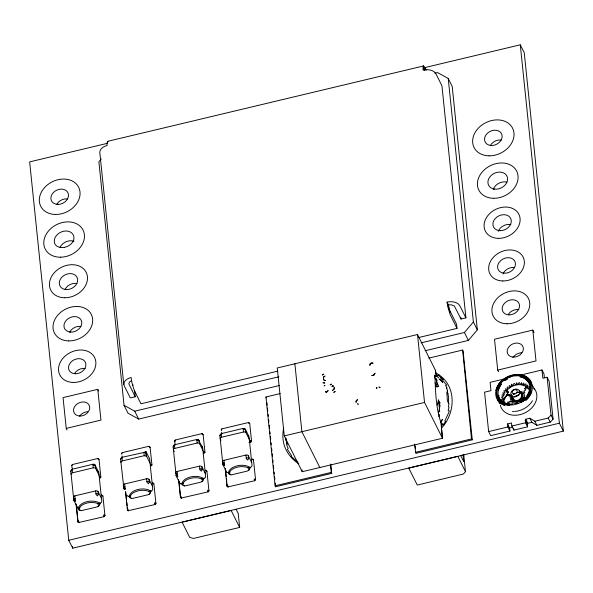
<?xml version="1.0" encoding="UTF-8"?>
<svg xmlns="http://www.w3.org/2000/svg" width="593" height="593" viewBox="0 0 593 593"><rect width="100%" height="100%" fill="white"/><g stroke="black" fill="none" stroke-linecap="round" stroke-linejoin="round"><path stroke-width="0.89" d="M334.319 387.726L334 389.342L332.51 390.372L334 389.342L334.252 387.303L334.215 387.881M519.928 402.084A4.67 3.677 -26.6 0 0 522.426 399.4L522.655 397.784L521.67 394.508L522.107 397.14L521.114 398.852A5.196 4.092 -26.6 0 1 519.95 399.919C517.052 402.817 510.321 400.653 512.018 396.087L513.723 399.111L513.886 400.675A4.67 3.677 -26.6 0 0 514.25 401.35L514.568 401.661L509.772 401.439L510.306 402.076L507.578 402.113A11.082 8.725 -26.6 0 0 509.943 404.218M441.8 427.842C455.298 413.151 456.81 386.762 438.916 374.82L437.723 375.68A3.439 1.957 -54.2 0 1 436.114 375.814L435.462 370.321L417.509 334.519L277.25 367.986L284.269 435.914L302.222 471.717L442.482 438.249L440.955 422.653C435.811 407.628 435.462 390.728 434.928 375.035M100.854 477.202L99.476 476.453L100.039 478.158L100.854 477.202L99.038 459.634L97.682 458.508L72.413 464.534L71.76 465.638L72.346 469.597M97.682 458.508L99.038 459.634M149.807 446.974L148.769 446.314L122.254 452.644L121.676 453.319L121.824 454.194M148.769 446.314L150.125 447.441L151.941 465.008L151.126 465.972L150.563 464.26L151.941 465.008M202.836 434.321L201.798 433.661L175.283 439.991L174.631 441.096L175.217 445.054M201.798 433.661L203.154 434.788L204.97 452.355L204.155 453.319L203.599 451.607L204.97 452.355M248.986 442.623L250.75 442.2L251.565 441.236L249.749 423.669L248.4 422.542L221.886 428.872L221.308 429.547L221.448 430.422M248.4 422.542L249.749 423.669M440.955 422.653A3.439 1.201 35 0 0 442.734 424.158L443.423 424.566L445.617 421.371L444.891 421.037L449.42 411.008L448.167 410.519L449.034 407.183L448.441 406.872L448.975 403.574L448.471 403.24L448.523 396.799L447.181 390.691L447.678 390.928L446.499 388.022L447.078 388.141L445.573 385.354L446.759 385.22L440.414 377.719L443.46 379.713L438.331 375.317M134.567 390.327L135.234 396.769L130.327 397.94L124.1 385.524C122.618 381.306 127.591 378.297 131.075 377.496L132.031 383.004L134.151 390.105L140.941 403.796L277.813 371.136M78.194 508.69L78.387 507.801A12.208 7.212 -5.9 0 1 86.956 501.656A12.208 7.212 -5.9 0 1 99.209 502.834L100.054 503.198L99.683 505.147L96.926 506.971L81.315 510.647L78.98 510.084L78.328 509.217L78.387 507.801M79.247 508.157L77.557 507.764L73.799 500.21L70.834 471.517L71.531 469.53L72.146 469.367L72.45 472.821A1.942 1.149 -5.9 0 0 71.123 474.333M95.643 490.915A1.942 1.149 -5.9 0 1 98.038 491.545L98.327 494.354L97.541 495.933L96.088 494.651L95.643 490.915L74.829 495.881A1.942 1.149 -5.9 0 0 73.51 497.394L75.415 501.196M152.438 486.216L149.013 479.381A1.942 1.149 -5.9 0 0 146.619 478.751L124.656 483.992L125.101 487.728L123.952 489.04L120.661 459.627L121.357 457.64L121.973 457.477L122.277 460.931A1.942 1.149 -5.9 0 0 120.95 462.444M149.013 479.381L149.303 482.191L148.517 483.769L147.064 482.494L146.619 478.751M179.894 483.347L176.136 475.794L173.171 447.1L173.868 445.106L174.483 444.95L174.787 448.404A1.942 1.149 -5.9 0 0 173.46 449.917L174.223 451.436M199.507 466.135A1.942 1.149 -5.9 0 1 201.909 466.758L202.198 469.574L201.405 471.146L199.952 469.871L199.507 466.135L177.166 471.465A1.942 1.149 -5.9 0 0 175.847 472.977L177.744 476.772M226.652 472.191L222.894 464.638L219.929 435.944L220.626 433.95L221.248 433.794L221.545 437.241A1.942 1.149 -5.9 0 0 220.218 438.761L220.981 440.273M245.887 455.068A1.942 1.149 -5.9 0 1 248.282 455.691L248.578 458.508L247.785 460.079L246.332 458.804L245.887 455.068L223.924 460.309A1.942 1.149 -5.9 0 0 222.605 461.821L224.51 465.616M438.909 416.59L439.331 414.729L438.368 413.84L440.073 405.456L438.405 402.588L440.265 403.114L438.397 400.334L437.211 405.16M98.208 506.474L99.083 504.146A11.882 7.012 -5.9 0 0 87.171 502.997A11.882 7.012 -5.9 0 0 78.832 508.979L80.655 510.662M149.214 494.31L150.088 491.982A11.882 7.012 -5.9 0 0 138.176 490.834A11.882 7.012 -5.9 0 0 129.837 496.815L131.661 498.498L132.321 498.476L147.931 494.799L150.288 493.48L151.03 491.034A1.942 1.527 -26.6 0 0 152.735 489.025L149.606 458.774L146.182 451.948L122.114 457.299M201.902 481.738L202.776 479.411A11.882 7.012 -5.9 0 0 190.864 478.262A11.882 7.012 -5.9 0 0 182.525 484.244L184.349 485.926L185.009 485.904L200.619 482.228L202.976 480.908L203.925 478.41A1.942 1.527 -26.6 0 0 205.623 476.409L202.658 447.715A1.942 1.527 -26.6 0 0 201.59 446.588M248.385 470.642L249.26 468.314A11.882 7.012 -5.9 0 0 237.348 467.165A11.882 7.012 -5.9 0 0 229.009 473.147L230.833 474.83L231.492 474.815L247.103 471.139L249.46 469.819L250.305 467.343A1.942 1.527 -26.6 0 0 252.003 465.342L249.038 436.648L245.28 429.095L243.345 428.376L221.382 433.616M512.063 395.346A6.345 4.996 -26.6 0 0 511.374 397.317L511.752 399.667A6.271 4.944 -26.6 0 0 513.427 401.365L515.436 401.972L518.289 401.654L521.254 397.747L521.67 394.508M71.76 465.638L72.413 464.534M100.632 476.757L99.817 477.713M121.602 453.749L122.254 452.644M103.901 516.221L103.567 514.961L104.716 515.265L103.901 516.221L104.123 516.673L104.939 515.71L102.915 496.104L101.566 494.977L102.693 495.659M151.719 464.564L150.904 465.527M174.631 441.096L175.446 440.132L175.669 440.577L174.853 441.54M154.884 504.057L154.551 502.797L155.7 503.101L154.884 504.057L155.107 504.502L155.922 503.546L153.898 483.94L152.542 482.813L153.676 483.495M204.748 451.91L203.933 452.874M221.226 429.977L221.886 428.872M207.913 491.404L207.58 490.144L208.729 490.448L207.913 491.404L208.136 491.849L208.951 490.893L206.927 471.287L205.571 470.16L206.705 470.842M250.528 441.755L250.194 440.488L250.898 440.488L251.343 440.792L250.528 441.755L250.75 442.2M254.508 480.286L254.175 479.025L255.324 479.329L254.508 480.286L254.731 480.73L255.546 479.774L253.522 460.168L252.173 459.041L253.204 459.701M525.013 398.192L525.339 397.332L523.767 397.933L525.013 398.192L522.099 399.675L523.189 399.23L522.337 399.208M373.931 374.761L373.071 375.48L371.729 375.399L373.76 375.221L375.087 373.16L373.931 374.761L374.339 374.776M426.352 70.018L423.691 65.919L107.659 141.327L107.007 142.883L107.103 145.515C103.857 146.345 99.809 148.509 99.787 152.327L123.767 384.375M441.607 426.397L442.734 424.158L441.318 424.84M505.325 378.727L490.122 382.352L490.982 390.646L484.563 392.173L488.639 431.578L490.678 435.647L509.921 431.059L507.882 426.982L507.564 423.921L511.492 422.979L511.811 426.048L513.849 430.118L527.585 426.841L525.546 422.772L525.265 420.052L525.776 419.221L529.845 418.25L534.812 421.238L536.858 425.314L550.237 422.12L553.076 419.192L549.162 381.321L547.117 377.252L542.84 378.267L541.98 369.98L520.521 375.102M527.585 426.841L527.303 424.121L527.814 423.291L531.884 422.32L536.858 425.314M511.448 394.805L511.084 395.383A7.791 6.138 -26.6 0 0 510.239 397.807L511.003 401.187A7.724 6.086 -26.6 0 0 512.767 402.773L515.228 403.522A7.627 6.004 -26.6 0 0 515.917 403.559M514.479 400.853L514.116 401.424A7.791 6.138 -26.6 0 0 513.812 402.024M74.132 500.929L75.274 499.617L74.829 495.881M176.462 476.513L177.611 475.201L177.166 471.465M223.227 465.357L224.369 464.045L223.924 460.309M518.534 400.698L517.719 401.809L517.511 401.024L514.62 400.483L512.278 398.377L512.367 399.46M521.195 396.947L522.426 399.4L521.254 397.747L521.833 396.102L522.633 398.585M132.832 384.516L132.506 384.939L133.01 385.168M529.045 390.335L530.164 388.882M101.277 158.991L98.89 161.807L124.048 405.301L128.014 413.202L138.68 419.088L279.207 385.554M421.178 342.828L464.423 332.51L473.384 321.947L448.219 78.454L437.56 72.568L434.854 73.213M425.144 350.73L468.381 340.419L477.343 329.849L452.185 86.356L448.219 78.454M465.483 471.65L463.385 474.044L417.264 485.044L408.777 468.114L457.84 456.402L465.483 471.65L463.689 454.32M534.812 421.238L548.191 418.05L551.03 415.122L547.117 377.252M507.363 394.738L504.68 398.355A18.857 14.855 -26.6 0 0 503.872 399.867M515.502 400.66L516.636 400.534A4.996 3.936 -26.6 0 0 519.431 399.489L520.713 398.511M521.254 397.747L522.107 397.14L522.27 394.931A5.493 4.329 -26.6 0 0 519.616 392.24M503.346 402.921L504.717 401.987L501.826 401.476L503.917 399.6L501.396 399.415L503.783 398.311L501.389 397.258L504.065 395.664L501.797 395.057L504.473 394.33L502.612 392.87L505.051 393.026L503.805 390.772L506.696 390.542L508.661 391.832L506.837 394.945L512.893 397.48M145.3 451.777L143.943 452.874L144.232 455.691L122.277 460.931M505.495 380.335L507.83 378.912M513.234 394.382L514.376 393.678M423.691 65.919L423.002 67.483L423.076 70.122C427.353 69.285 432.957 69.507 435.714 73.391L441.941 85.807L465.92 317.863L461.013 319.034L454.408 306.092L451.399 304.802L448.464 304.921L448.115 305.869L450.065 311.214L456.58 324.267L457.003 328.381L418.287 337.617M519.431 399.489L520.031 399.193M131.579 380.61L129.511 382.011L128.837 383.775L135.234 396.769M530.728 388.148L528.474 389.216L529.512 386.451L524.353 388.489L525.932 389.897L523.767 391.143L524.827 392.41L523.011 393.678L521.647 395.316L521.973 395.65M520.55 402.477L523.07 401.476A18.576 14.632 -26.6 0 0 531.061 391.039L531.617 391.373A19.013 14.973 -26.6 0 1 525.717 400.29L527.333 398.956A19.043 14.995 -26.6 0 0 524.975 376.132L524.323 375.769A19.013 14.973 -26.6 0 1 531.091 382.077L530.542 381.951A18.576 14.632 -26.6 0 0 512.256 375.08A18.576 14.632 -26.6 0 0 496.237 390.135L495.985 390.453A19.013 14.973 -26.6 0 1 501.159 381.299L501.708 380.921A19.043 14.995 -26.6 0 0 504.22 405.234L504.769 405.286A19.013 14.973 -26.6 0 1 497.357 399.549L497.579 399.03A18.576 14.632 -26.6 0 0 507.289 405.241L509.832 405.034M415.367 452.377L471.487 438.946L472.273 439.836L415.849 453.334L414.544 444.12M107.074 143.41L29.65 161.882L68.751 540.282L72.717 548.184L563.35 431.118L524.249 52.718L520.283 44.816L424.855 67.58M98.586 390.957L97.771 389.334L63.051 397.614L66.238 428.398L67.046 430.021M124.048 405.301L134.715 411.186L278.851 376.792M66.238 428.398L100.951 420.111L97.771 389.334M534.041 332.532L532.818 330.093L494.518 339.233L497.705 370.084L498.52 371.707M330.783 464.215L331.732 473.37L275.604 486.764L275.122 485.8L265.946 396.984L280.2 393.582M428.761 358.128L462.614 350.055L463.096 351.012L472.273 439.836M72.287 469.189L93.094 464.223L94.294 464.541L93.094 464.223M174.624 444.772L196.965 439.443L198.166 439.754L196.965 439.443M497.705 370.084L536.005 360.944L532.818 330.093M72.45 472.821L93.257 467.855A1.942 1.149 -5.9 0 1 95.658 468.477L99.083 475.312M174.787 448.404L197.128 443.067A1.942 1.149 -5.9 0 1 199.522 443.697L202.954 450.532M221.545 437.241L243.508 432A1.942 1.149 -5.9 0 1 245.902 432.631L249.327 439.465M284.269 435.914L424.529 402.447L442.482 438.249L441.444 428.153M100.054 503.198L97.452 503.813L100.054 503.198A1.942 1.527 -26.6 0 0 101.759 501.189L98.794 472.502L95.036 464.949L94.265 464.334L92.96 464.401L93.257 467.855M130.831 495.852L129.074 496.274A1.942 1.527 -26.6 0 1 127.05 495.155M148.398 491.656L151.03 491.034L150.207 490.663A12.208 7.212 -5.9 0 0 137.961 489.484A12.208 7.212 -5.9 0 0 129.393 495.629L129.074 496.274L129.593 497.52L131.661 498.498M183.37 483.317L181.584 483.74A1.942 1.527 -26.6 0 1 179.56 482.628M201.242 479.048L203.925 478.41L202.895 478.091A12.208 7.212 -5.9 0 0 190.649 476.913A12.208 7.212 -5.9 0 0 182.081 483.058L181.584 483.74L182.281 484.948L184.349 485.926M230.099 472.161L228.342 472.584A1.942 1.527 -26.6 0 1 226.318 471.472M247.666 467.973L250.305 467.343L249.386 467.002A12.208 7.212 -5.9 0 0 237.133 465.816A12.208 7.212 -5.9 0 0 228.564 471.969L228.765 473.859L230.833 474.83M76.037 503.842L77.876 521.67L78.417 522.581L104.123 516.673M125.553 492.027L127.399 509.854L127.94 510.766L155.107 504.502M178.582 479.374L180.428 497.201L180.969 498.113L208.136 491.849M225.273 469.145L227.023 486.082L227.564 486.994L254.731 480.73M488.639 431.578L507.882 426.982M511.811 426.048L525.546 422.772M507.564 423.921L509.609 427.99L512.745 427.242M275.122 485.8L331.25 472.413L331.732 473.37M68.751 540.282L559.384 423.209L563.35 431.118M239.661 527.429L193.54 538.429L189.745 537.443L182.103 522.196L231.166 510.491L239.661 527.429L238.216 513.442L236.155 509.335M78.298 508.171L80.033 507.778M457.003 328.381L450.206 314.69L448.034 307.597L447.048 302.096C451.34 301.281 456.958 301.541 459.694 305.447L465.92 317.863M513.657 400.623L514.62 400.483M144.232 455.691L146.634 456.313L150.059 463.148M243.345 428.376L244.538 428.687L243.204 428.554L243.508 432M450.354 311.844L449.694 311.829L449.487 309.576L448.849 309.109L448.523 309.539L448.968 307.671L448.464 304.921L447.048 302.096M525.62 387.652L527.399 387.748M518.89 391.032L522.018 391.84A7.917 6.234 -26.6 0 1 523.782 393.418L524.59 395.575A7.516 5.923 -26.6 0 1 522.448 400.861A7.45 5.871 -26.6 0 1 521.922 401.35M521.922 397.08L524.494 397.606M513.953 400.09L516.636 400.534M520.12 392.736L518.853 392.61A4.67 3.677 -26.6 0 0 516.095 392.781M248.556 422.69L249.527 423.224M201.961 433.802L203.154 434.788M148.932 446.462L150.125 447.441M252.329 459.182L253.522 460.168M97.845 458.648L98.816 459.182M227.994 486.616L227.341 486.549L227.104 485.652L227.66 485.356L228.216 487.061M181.399 497.735L180.746 497.668L180.509 496.771L181.065 496.474L181.621 498.179M127.71 510.321L128.592 510.832M78.847 522.203L78.194 522.136L77.957 521.24L78.513 520.943L79.069 522.648M519.512 391.914L520.965 392.455A6.449 5.078 -26.6 0 1 522.403 393.745L523.063 395.501A6.108 4.811 -26.6 0 1 520.417 400.571L518.289 401.654L520.417 400.571L519.498 400.216M436.189 375.184L437.723 375.68L436.226 374.287M107.659 141.327L108.052 141.497M443.423 424.566L444.09 424.877M247.97 435.521L248.704 435.929M97.719 471.376L98.46 471.783M297.894 462.266L290.978 456.158L291.526 455.594L287.39 449.427L288.191 448.471L286.738 445.15L287.094 444.135L285.789 438.309M436.144 373.064L438.916 374.82M298.739 463.726C293.424 460.487 289.139 455.683 286.249 450.191A49.123 38.686 -26.6 0 1 283.031 439.191A49.59 39.056 -26.6 0 1 283.691 428.027M438.753 377.882L435.751 375.525L436.114 375.814M202.332 446.996L198.136 439.546L196.832 439.621L197.128 443.067M434.691 375.532L435.277 376.184L434.58 376.473L434.891 378.134L436.522 378.912L435.566 379.327L437.367 380.217L436.24 380.587L438.657 386.48L436.848 386.873L435.262 386.473L436.3 384.864L434.928 382.885M448.026 393.693L446.766 392.136L447.448 400.816L448.471 403.24M512.278 398.377L513.886 400.675M206.927 471.287L205.734 470.301M153.898 483.94L152.705 482.954M102.596 495.637L102.915 496.104M286.093 440.71L287.094 444.135L285.648 438.034M96.993 470.242L97.252 470.709M541.98 369.98L544.026 374.05L544.404 377.734M551.03 415.122L553.076 419.192M548.191 418.05L550.237 422.12M529.845 418.25L531.884 422.32M525.776 419.221L527.814 423.291M525.265 420.052L527.303 424.121M473.384 321.947L477.343 329.849M464.423 332.51L468.381 340.419M460.583 455.35L463.785 461.725L463.029 454.438M319.842 467.514L301.889 431.711L294.869 363.783M265.946 396.984L266.427 397.94M251.343 440.792L251.565 441.236M248.282 455.691L251.714 462.525M255.324 479.329L255.546 479.774M201.909 466.758L205.334 473.592M208.729 490.448L208.951 490.893M134.715 411.186L138.68 419.088M155.7 503.101L155.922 503.546M125.242 489.307L123.337 485.504A1.942 1.149 -5.9 0 1 124.656 483.992M101.722 495.125L101.944 495.57M98.038 491.545L101.462 498.379M104.716 515.265L104.939 515.71M245.28 429.095L245.902 432.631M198.907 440.162L199.522 443.697M95.036 464.949L95.658 468.477M77.223 507.045L77.557 507.764M128.37 510.388L128.029 509.128L127.399 509.854L127.621 510.299L127.347 507.623M425.077 70.085L424.618 68.521L424.751 70.07M424.573 69.996L423.365 66.105L424.388 70.5M107.348 141.512L107.704 143.15M520.283 44.816L559.384 423.209M513.694 428.583L513.849 430.118M509.609 427.99L509.921 431.059M460.828 317.196L461.013 319.034M435.462 370.321L435.751 373.079M436.411 379.505L437.174 386.844M438.501 399.697L439.732 411.631M417.509 334.519L424.529 402.447M330.397 464.171L331.25 472.413M302.03 469.886L302.222 471.717M266.902 402.521L267.184 405.264M267.465 408.014L267.747 410.764M268.125 414.425L268.318 416.256M268.696 419.918L268.888 421.749M269.266 425.411L269.548 428.161M269.926 431.823L270.119 433.653M270.401 436.404L270.682 439.146M271.06 442.808L271.253 444.639M271.631 448.301L271.913 451.051M272.194 453.801L272.483 456.543M272.862 460.205L273.047 462.036M273.425 465.705L273.714 468.448M274.092 472.11L274.277 473.94M274.566 476.69L274.848 479.44M275.226 483.102L275.604 486.764M221.634 432.178L221.812 433.935M225.407 468.7L226.237 476.72M226.422 478.507L226.785 482.072M226.971 483.851L227.245 486.527M178.99 481.605L179.36 485.17M179.546 486.949L180.65 497.646M146.182 451.948L146.634 456.313L145.848 451.688L146.115 455.839M122.002 455.95L122.188 457.707M125.686 491.582L126.606 500.492M126.791 502.278L127.161 505.844M76.349 505.184L77.364 514.983M77.55 516.77L78.098 522.114M72.524 546.346L72.717 548.184M462.614 350.055L471.487 438.946M415.115 446.003L415.389 448.753M120.661 459.627A1.942 1.149 -5.9 0 1 121.988 458.115M219.929 435.944A1.942 1.149 -5.9 0 1 221.256 434.432M243.212 429.191A1.942 1.149 -5.9 0 1 245.613 429.814M95.933 493.732A1.942 1.149 -5.9 0 1 98.327 494.354M73.799 500.21A1.942 1.149 -5.9 0 1 75.126 498.698M92.968 465.038A1.942 1.149 -5.9 0 1 95.362 465.668M70.834 471.517A1.942 1.149 -5.9 0 1 72.161 470.004M146.908 481.568A1.942 1.149 -5.9 0 1 149.303 482.191M123.626 488.321A1.942 1.149 -5.9 0 1 124.953 486.809M173.171 447.1A1.942 1.149 -5.9 0 1 174.49 445.588M196.839 440.258A1.942 1.149 -5.9 0 1 199.233 440.881M246.177 457.878A1.942 1.149 -5.9 0 1 248.578 458.508M222.894 464.638A1.942 1.149 -5.9 0 1 224.221 463.118M199.804 468.944A1.942 1.149 -5.9 0 1 202.198 469.574M176.136 475.794A1.942 1.149 -5.9 0 1 177.455 474.281M534.041 388.296A19.184 15.107 -26.6 0 1 525.139 412.787A19.184 15.107 -26.6 0 1 500.299 405.078M504.169 398.681A19.184 15.107 -26.6 0 1 507.245 394.553M503.657 402.121A16.611 13.083 -26.6 0 1 507.119 394.753M525.435 387.718A16.611 13.083 -26.6 0 1 529.238 388.949M521.492 396.228A4.707 3.706 -26.6 0 1 523.108 399.667M514.301 401.431A4.707 3.706 -26.6 0 1 514.161 400.772M532.492 400.735A18.857 14.855 -26.6 0 1 515.095 411.423M514.198 411.483A18.857 14.855 -26.6 0 1 512.426 411.49M499.58 403.677A18.857 14.855 -26.6 0 1 498.972 395.42M528.867 382.315A18.857 14.855 -26.6 0 1 534.315 389.253M518.03 403.322A7.627 6.004 -26.6 0 1 516.614 403.536M518.393 392.255A4.996 3.936 -26.6 0 1 521.558 394.493M518.097 402.691A4.67 3.677 -26.6 0 1 516.281 402.632M514.902 396.776A4.67 3.677 -26.6 0 1 519.194 394.953M521.573 395.783A4.67 3.677 -26.6 0 1 522.47 397.028M69.663 332.199A9.303 7.324 -26.6 0 1 80.937 326.439M65.082 289.243A9.57 7.539 -26.6 0 1 76.934 283.521M490.307 145.596A9.169 7.22 -26.6 0 1 501.315 140.059M74.844 373.049A9.058 7.131 -26.6 0 1 85.177 368.512M502.99 273.981A9.303 7.324 -26.6 0 1 513.983 267.465M508.483 314.142A9.058 7.131 -26.6 0 1 518.808 309.613M60.034 247.274A10.251 8.072 -26.6 0 1 74.051 241.24M79.751 416.019A8.45 6.656 -26.6 0 1 87.631 411.69M498.283 231.307A9.57 7.539 -26.6 0 1 510.877 224.688M493.22 189.456A10.251 8.072 -26.6 0 1 507.022 182.14M513.501 356.956A8.45 6.656 -26.6 0 1 521.796 352.783M56.832 204.207A9.169 7.22 -26.6 0 1 67.357 198.922M511.655 384.234L511.551 386.606L507.741 389.408L505.799 391.758L507.927 392.825L505.355 388.808L507.741 389.408L507.215 387.029L510.18 387.429L509.335 385.487L511.551 386.606C516.221 384.079 522.611 383.641 526.843 387.273L527.948 385.013L525.806 386.473L526.08 383.864L523.374 385.28L523.953 383.034L522.003 384.901L521.625 382.559L520.565 384.679L519.164 382.441L517.548 384.709L516.636 382.685L516.014 384.961L514.109 383.286L512.989 385.917L511.655 384.234M323.437 377.296L323.393 378.401L323.904 376.555L325.075 376.073L323.437 377.296M356.111 401.624L356.074 402.373L356.534 400.29L357.653 399.697L356.111 401.001L356.111 401.624M74.926 500.9L74.866 501.337L74.392 500.544L75.533 500.581L74.926 500.9M124.752 489.01L124.693 489.447L124.219 488.654L125.36 488.691L124.752 489.01M177.263 476.483L177.203 476.92L176.729 476.12L177.863 476.164L177.263 476.483M224.021 465.327L223.961 465.764L223.487 464.964L224.628 465.008L224.021 465.327M370.114 363.894L369.78 365.377L370.677 363.272L373.13 363.131L371.314 362.923L370.114 363.894M514.072 400.831L513.886 401.587L516.992 401.127L517.14 401.921L514.894 401.891L515.465 401.187L514.072 400.831M330.331 384.464L330.153 384.99L331.509 384.108L330.331 384.464M498.587 387.251L497.809 389.468L498.372 389.794L500.247 385.532L501.574 383.967A16.611 13.083 -26.6 0 0 505.088 403.188L507.949 403.937L505.703 403.351A16.641 13.105 -26.6 0 1 499.224 398.051L498.683 397.94A17.078 13.446 -26.6 0 0 510.091 404.241L512.76 404.048L509.654 404.545A17.545 13.817 -26.6 0 1 497.23 395.457A17.545 13.817 -26.6 0 1 503.702 380.054L505.251 379.75L507.289 377.956L512.337 376.058L517.504 375.754A17.078 13.446 -26.6 0 1 528.912 382.048L528.682 382.559A16.641 13.105 -26.6 0 0 522.203 377.259L519.957 376.674L522.959 377.689A16.611 13.083 -26.6 0 1 526.473 396.91L529.786 390.52L526.777 396.925A17.545 13.817 -26.6 0 0 528.407 380.387A17.545 13.817 -26.6 0 0 511.136 376.162L509.928 377.296L508.498 377.141L505.999 378.445L505.251 379.75C501.856 380.951 500.092 384.22 498.587 387.251M328.062 390.654L326.721 392.099L328.062 390.654M322.466 374.583L322.251 375.139L323.741 374.101L322.466 374.583M323.407 378.823L324.06 380.232L325.335 380.558L324.06 380.232L323.407 378.823M509.565 394.894L509.187 395.746L507.311 393.871L511.752 396.08L511.462 396.732L509.565 394.894M334.786 391.499L333.755 392.41L335.238 391.454L334.786 391.499M324.423 385.428L324.134 385.984L324.994 385.42L324.423 385.428M376.763 387.726L376.281 388.578L377.126 387.815L376.763 387.726M332.362 385.895L331.917 386.614L333.325 385.858L333.644 386.221L332.362 385.895M441.77 420.267L440.569 422.149L442.637 419.258L441.77 420.267M379.046 387.073L379.965 387.563L379.046 387.073M324.156 382.789L322.94 382.752L324.771 383.041L324.156 382.789M325.49 391.758L326.128 392.143L325.49 391.758M357.616 403.877L358.209 404.181L357.616 403.877M514.22 401.35L512.315 401.55L511.915 401.068L514.22 401.35M440.673 379.95L439.146 379.009L442.749 382.426L440.673 379.95M508.95 404.982A18.116 14.262 -26.6 0 0 530.661 383.567A18.116 14.262 -26.6 0 0 501.685 381.232A18.116 14.262 -26.6 0 0 508.95 404.982M514.531 396.88A4.707 3.706 -26.6 0 0 519.52 390.913A4.707 3.706 -26.6 0 0 511.803 391.076A4.707 3.706 -26.6 0 0 514.531 396.88M514.22 394.011A2.631 2.068 -26.6 0 0 517.103 390.728A2.631 2.068 -26.6 0 0 512.812 390.705A2.631 2.068 -26.6 0 0 514.22 394.011M70.545 332.087A9.303 7.324 -26.6 0 0 81.523 320.969A9.303 7.324 -26.6 0 0 66.572 319.983A9.303 7.324 -26.6 0 0 70.545 332.087M68.766 340.908A20.651 16.263 -26.6 0 0 91.715 315.306A20.651 16.263 -26.6 0 0 58.077 314.816A20.651 16.263 -26.6 0 0 68.766 340.908M66.446 289.569A9.57 7.539 -26.6 0 0 77.238 277.798A9.57 7.539 -26.6 0 0 61.694 277.391A9.57 7.539 -26.6 0 0 66.446 289.569M64.548 297.76A19.814 15.603 -26.6 0 0 86.563 273.195A19.814 15.603 -26.6 0 0 54.289 272.728A19.814 15.603 -26.6 0 0 64.548 297.76M489.069 155.833A21.548 16.967 -26.6 0 0 513.012 129.126A21.548 16.967 -26.6 0 0 477.914 128.614A21.548 16.967 -26.6 0 0 489.069 155.833M490.552 145.441A9.169 7.22 -26.6 0 0 501.96 134.922A9.169 7.22 -26.6 0 0 487.476 133.21A9.169 7.22 -26.6 0 0 490.552 145.441M73.362 382.441A19.443 15.307 -26.6 0 0 94.962 358.335A19.443 15.307 -26.6 0 0 63.295 357.875A19.443 15.307 -26.6 0 0 73.362 382.441M75.37 373.768A9.058 7.131 -26.6 0 0 85.488 362.582A9.058 7.131 -26.6 0 0 70.76 362.293A9.058 7.131 -26.6 0 0 75.37 373.768M502.834 280.963A18.598 14.647 -26.6 0 0 523.5 257.911A18.598 14.647 -26.6 0 0 493.206 257.466A18.598 14.647 -26.6 0 0 502.834 280.963M503.627 273.136A9.303 7.324 -26.6 0 0 515.287 262.529A9.303 7.324 -26.6 0 0 500.633 260.675A9.303 7.324 -26.6 0 0 503.627 273.136M506.941 323.763A19.71 15.522 -26.6 0 0 528.845 299.324A19.71 15.522 -26.6 0 0 496.734 298.857A19.71 15.522 -26.6 0 0 506.941 323.763M509.002 314.868A9.058 7.131 -26.6 0 0 519.127 303.683A9.058 7.131 -26.6 0 0 504.391 303.394A9.058 7.131 -26.6 0 0 509.002 314.868M60.723 257.199A21.17 16.671 -26.6 0 0 83.183 230.343A21.17 16.671 -26.6 0 0 48.433 231.062A21.17 16.671 -26.6 0 0 60.723 257.199M64.548 247.355A10.711 8.435 -26.6 0 0 73.339 240.951A10.251 8.072 -26.6 0 0 63.659 231.218A10.251 8.072 -26.6 0 0 55.245 244.65A10.711 8.435 -26.6 0 0 64.548 247.355M79.907 416.041A8.45 6.656 -26.6 0 0 89.358 405.597A8.45 6.656 -26.6 0 0 75.608 405.33A8.45 6.656 -26.6 0 0 79.907 416.041M498.387 238.349A18.768 14.781 -26.6 0 0 519.238 215.081A18.768 14.781 -26.6 0 0 488.669 214.636A18.768 14.781 -26.6 0 0 498.387 238.349M500.018 230.67A9.57 7.539 -26.6 0 0 510.892 218.95A9.57 7.539 -26.6 0 0 495.37 218.439A9.57 7.539 -26.6 0 0 500.018 230.67M493.561 198.299A21.17 16.671 -26.6 0 0 517.089 172.052A21.17 16.671 -26.6 0 0 482.598 171.547A21.17 16.671 -26.6 0 0 493.561 198.299M494.569 189.108A10.251 8.072 -26.6 0 0 507.415 177.418A10.251 8.072 -26.6 0 0 491.271 175.38A10.251 8.072 -26.6 0 0 494.569 189.108M512.7 357.082A8.45 6.656 -26.6 0 0 523.219 347.387A8.45 6.656 -26.6 0 0 509.869 345.801A8.45 6.656 -26.6 0 0 512.7 357.082M55.497 214.458A21.207 16.7 -26.6 0 0 79.069 188.159A21.207 16.7 -26.6 0 0 44.512 187.655A21.207 16.7 -26.6 0 0 55.497 214.458M57.906 204.407A9.169 7.22 -26.6 0 0 68.062 193.021A9.169 7.22 -26.6 0 0 53.118 192.844A9.169 7.22 -26.6 0 0 57.906 204.407"/></g></svg>
